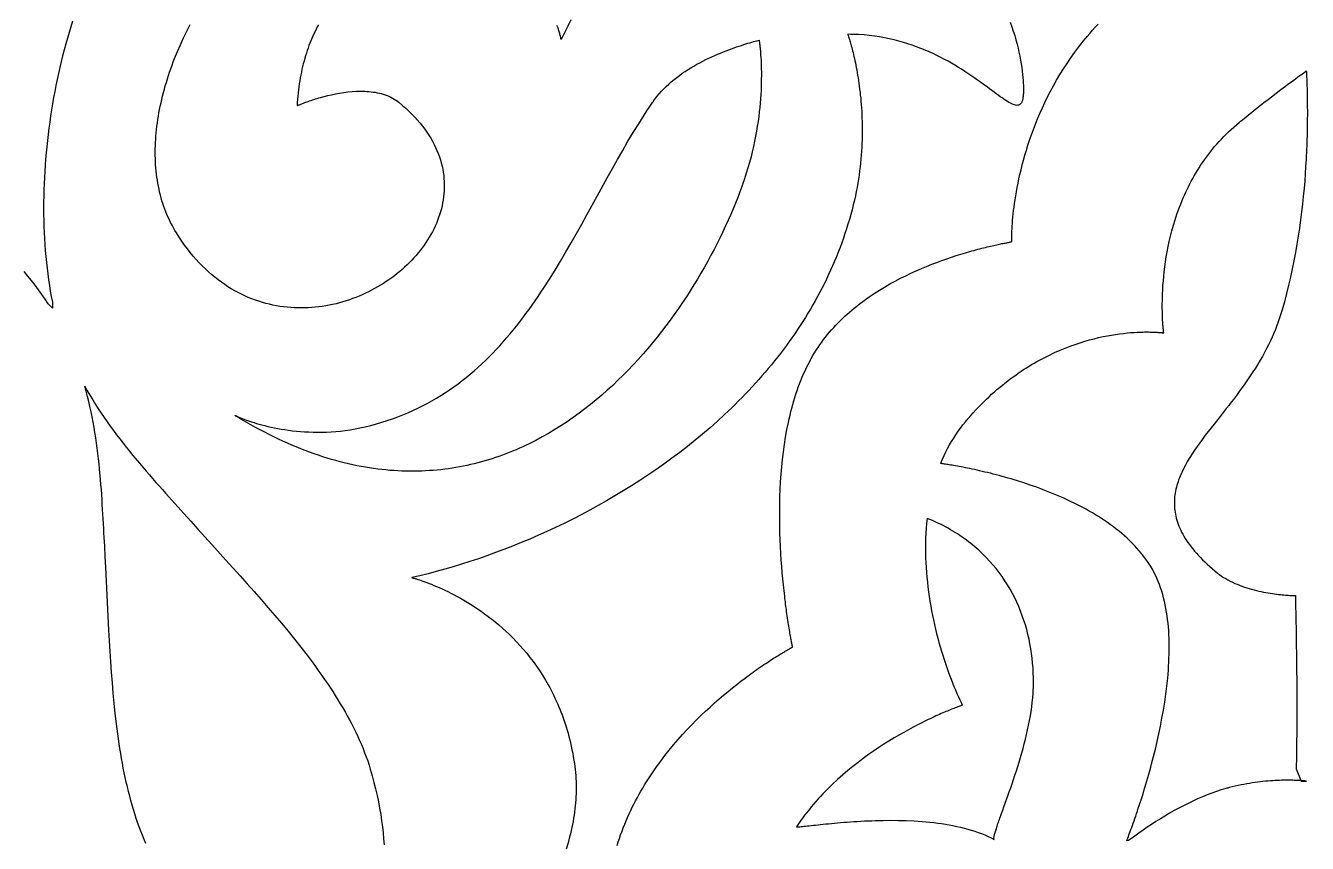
# Model space of a CAD drawing. Extents: x -555 to 555, y -555 to 555.
# Drawn here: x -183 to -12.9, y 362.2 to 470.7 of the extents above; entities that cross this region are included whole.
import ezdxf

# ---------------------------------------------------------------- set-up
doc = ezdxf.new("R2010")
doc.units = 0
doc.layers.add('PLAN_1', color=18, linetype='CONTINUOUS')

msp = doc.modelspace()

# ---------------------------------------------------------------- linework, layer by layer
at = {"layer": 'PLAN_1'}
for points in [[(-176.79, 471.32), (-177.02, 470.57), (-177.25, 469.81), (-177.47, 469.05), (-177.69, 468.29), (-177.9, 467.51), (-178.1, 466.74), (-178.29, 465.96), (-178.48, 465.17), (-178.65, 464.38), (-178.83, 463.58), (-178.99, 462.78), (-179.15, 461.98), (-179.29, 461.18), (-179.44, 460.37), (-179.57, 459.56), (-179.7, 458.75), (-179.81, 457.93), (-179.92, 457.11), (-180.03, 456.3), (-180.12, 455.48), (-180.21, 454.66), (-180.29, 453.84), (-180.36, 453.02), (-180.42, 452.2), (-180.47, 451.38), (-180.52, 450.56), (-180.56, 449.74), (-180.58, 448.92), (-180.61, 448.11), (-180.62, 447.29), (-180.62, 446.48), (-180.62, 445.67), (-180.6, 444.87), (-180.58, 444.06), (-180.55, 443.26), (-180.51, 442.47), (-180.46, 441.68), (-180.4, 440.89), (-180.33, 440.1), (-180.26, 439.32), (-180.17, 438.55), (-180.08, 437.78), (-179.97, 437.02), (-179.86, 436.26), (-179.74, 435.51), (-179.6, 434.77), (-179.46, 434.03), (-179.45, 433.24), (-180.01, 433.8), (-180.43, 434.43), (-180.86, 435.05), (-181.3, 435.66), (-181.76, 436.28), (-182.23, 436.89), (-182.7, 437.5), (-183.19, 438.11)], [(-110.63, 471.49), (-111.05, 470.64), (-111.48, 469.77), (-111.93, 468.89), (-111.93, 468.9), (-111.93, 468.91), (-111.94, 468.94), (-111.95, 468.99), (-111.96, 469.04), (-111.97, 469.1), (-111.99, 469.17), (-112.01, 469.26), (-112.03, 469.35), (-112.06, 469.45), (-112.09, 469.57), (-112.12, 469.69), (-112.16, 469.81), (-112.2, 469.95), (-112.24, 470.1), (-112.29, 470.25), (-112.34, 470.41), (-112.4, 470.57), (-112.46, 470.75)], [(-144.14, 470.83), (-144.3, 470.55), (-144.45, 470.26), (-144.6, 469.96), (-144.74, 469.66), (-144.88, 469.35), (-145.02, 469.04), (-145.15, 468.73), (-145.28, 468.41), (-145.4, 468.08), (-145.52, 467.75), (-145.64, 467.42), (-145.75, 467.08), (-145.86, 466.73), (-145.96, 466.39), (-146.06, 466.03), (-146.16, 465.67), (-146.25, 465.31), (-146.33, 464.94), (-146.41, 464.56), (-146.49, 464.19), (-146.56, 463.8), (-146.63, 463.41), (-146.69, 463.02), (-146.75, 462.62), (-146.8, 462.21), (-146.85, 461.8), (-146.89, 461.39), (-146.93, 460.97), (-146.96, 460.54), (-146.99, 460.11), (-146.98, 460.11), (-146.96, 460.12), (-146.93, 460.13), (-146.88, 460.15), (-146.83, 460.18), (-146.76, 460.21), (-146.68, 460.24), (-146.59, 460.27), (-146.48, 460.31), (-146.37, 460.36), (-146.25, 460.41), (-146.12, 460.46), (-145.97, 460.51), (-145.82, 460.56), (-145.66, 460.62), (-145.49, 460.68), (-145.31, 460.74), (-145.13, 460.8), (-144.94, 460.87), (-144.74, 460.93), (-144.53, 461), (-144.31, 461.06), (-144.09, 461.13), (-143.87, 461.19), (-143.4, 461.32), (-142.9, 461.44), (-142.4, 461.56), (-141.87, 461.67), (-141.33, 461.77), (-140.79, 461.86), (-140.23, 461.93), (-139.67, 461.98), (-139.1, 462.02), (-138.54, 462.03), (-138.26, 462.03), (-137.98, 462.02), (-137.7, 462), (-137.42, 461.98), (-137.14, 461.96), (-136.87, 461.92), (-136.6, 461.88), (-136.33, 461.83), (-136.06, 461.77), (-135.8, 461.7), (-135.54, 461.63), (-135.29, 461.54), (-135.04, 461.45), (-134.79, 461.35), (-134.55, 461.24), (-134.32, 461.11), (-134.09, 460.98), (-133.86, 460.84), (-133.65, 460.69), (-133.44, 460.52), (-132.98, 460.14), (-132.55, 459.76), (-132.13, 459.37), (-131.74, 458.98), (-131.36, 458.59), (-131, 458.2), (-130.66, 457.8), (-130.34, 457.4), (-130.04, 457), (-129.75, 456.6), (-129.49, 456.19), (-129.24, 455.79), (-129, 455.38), (-128.79, 454.97), (-128.59, 454.56), (-128.41, 454.15), (-128.24, 453.74), (-128.09, 453.33), (-127.96, 452.92), (-127.84, 452.51), (-127.74, 452.09), (-127.65, 451.68), (-127.58, 451.27), (-127.52, 450.86), (-127.48, 450.45), (-127.46, 450.04), (-127.44, 449.63), (-127.45, 449.22), (-127.46, 448.82), (-127.49, 448.41), (-127.53, 448.01), (-127.59, 447.61), (-127.66, 447.21), (-127.74, 446.82), (-127.83, 446.42), (-127.94, 446.03), (-128.06, 445.64), (-128.19, 445.25), (-128.34, 444.87), (-128.49, 444.49), (-128.66, 444.11), (-128.83, 443.74), (-129.02, 443.37), (-129.22, 443.01), (-129.43, 442.65), (-129.65, 442.29), (-129.88, 441.94), (-130.12, 441.59), (-130.37, 441.24), (-130.63, 440.9), (-130.9, 440.57), (-131.18, 440.24), (-131.47, 439.92), (-131.76, 439.6), (-132.07, 439.29), (-132.38, 438.98), (-132.7, 438.68), (-133.03, 438.39), (-133.36, 438.1), (-133.71, 437.82), (-134.06, 437.55), (-134.42, 437.28), (-134.78, 437.02), (-135.15, 436.77), (-135.53, 436.52), (-135.91, 436.28), (-136.3, 436.05), (-136.7, 435.83), (-137.1, 435.62), (-137.5, 435.41), (-137.91, 435.21), (-138.33, 435.02), (-138.75, 434.84), (-139.18, 434.67), (-139.61, 434.51), (-140.04, 434.35), (-140.48, 434.21), (-140.92, 434.07), (-141.36, 433.95), (-141.81, 433.83), (-142.26, 433.73), (-142.72, 433.64), (-143.17, 433.55), (-143.63, 433.48), (-144.09, 433.41), (-144.56, 433.36), (-145.02, 433.32), (-145.49, 433.29), (-145.95, 433.27), (-146.42, 433.27), (-146.89, 433.27), (-147.36, 433.29), (-147.83, 433.32), (-148.3, 433.36), (-148.78, 433.41), (-149.25, 433.48), (-149.72, 433.56), (-150.19, 433.65), (-150.66, 433.75), (-151.12, 433.87), (-151.59, 434), (-152.06, 434.15), (-152.52, 434.31), (-152.98, 434.48), (-153.45, 434.67), (-153.9, 434.87), (-154.36, 435.08), (-154.81, 435.31), (-155.26, 435.56), (-155.71, 435.82), (-156.15, 436.09), (-156.59, 436.38), (-157.03, 436.69), (-157.46, 437.01), (-157.89, 437.35), (-158.32, 437.7), (-158.74, 438.07), (-159.15, 438.45), (-159.56, 438.85), (-159.97, 439.27), (-160.37, 439.71), (-160.76, 440.16), (-161.15, 440.63), (-161.53, 441.11), (-161.91, 441.62), (-162.28, 442.14), (-162.64, 442.68), (-163, 443.23), (-163.2, 443.56), (-163.39, 443.9), (-163.58, 444.24), (-163.76, 444.59), (-163.93, 444.94), (-164.09, 445.29), (-164.25, 445.65), (-164.39, 446.01), (-164.53, 446.37), (-164.67, 446.74), (-164.79, 447.12), (-164.91, 447.49), (-165.02, 447.87), (-165.12, 448.25), (-165.22, 448.64), (-165.3, 449.03), (-165.38, 449.42), (-165.46, 449.82), (-165.52, 450.22), (-165.58, 450.62), (-165.63, 451.03), (-165.68, 451.43), (-165.72, 451.84), (-165.75, 452.26), (-165.77, 452.67), (-165.79, 453.09), (-165.8, 453.51), (-165.8, 453.93), (-165.8, 454.36), (-165.78, 454.79), (-165.77, 455.21), (-165.74, 455.65), (-165.71, 456.08), (-165.67, 456.51), (-165.63, 456.95), (-165.58, 457.39), (-165.52, 457.83), (-165.46, 458.27), (-165.39, 458.71), (-165.31, 459.16), (-165.23, 459.6), (-165.14, 460.05), (-165.04, 460.49), (-164.94, 460.94), (-164.83, 461.39), (-164.71, 461.84), (-164.59, 462.29), (-164.47, 462.74), (-164.33, 463.2), (-164.19, 463.65), (-164.05, 464.1), (-163.9, 464.56), (-163.74, 465.01), (-163.58, 465.46), (-163.41, 465.92), (-163.23, 466.37), (-162.86, 467.28), (-162.47, 468.18), (-162.06, 469.09), (-161.63, 469.99), (-161.17, 470.89)], [(-52.33, 471.17), (-52.12, 470.58), (-51.92, 469.99), (-51.73, 469.41), (-51.57, 468.84), (-51.42, 468.28), (-51.28, 467.73), (-51.16, 467.19), (-51.05, 466.66), (-50.95, 466.15), (-50.87, 465.65), (-50.79, 465.17), (-50.73, 464.7), (-50.68, 464.25), (-50.64, 463.83), (-50.61, 463.42), (-50.6, 463.22), (-50.59, 463.03), (-50.58, 462.85), (-50.58, 462.67), (-50.57, 462.49), (-50.57, 462.33), (-50.57, 462.17), (-50.57, 462.01), (-50.58, 461.87), (-50.58, 461.72), (-50.59, 461.58), (-50.6, 461.45), (-50.61, 461.32), (-50.63, 461.2), (-50.64, 461.09), (-50.66, 460.98), (-50.69, 460.89), (-50.71, 460.79), (-50.74, 460.71), (-50.77, 460.63), (-50.8, 460.56), (-50.84, 460.49), (-50.88, 460.43), (-50.92, 460.38), (-50.96, 460.33), (-51.01, 460.29), (-51.06, 460.25), (-51.11, 460.22), (-51.16, 460.2), (-51.22, 460.18), (-51.28, 460.16), (-51.34, 460.16), (-51.47, 460.15), (-51.62, 460.17), (-51.77, 460.21), (-51.94, 460.27), (-52.11, 460.34), (-52.3, 460.44), (-52.5, 460.54), (-52.7, 460.67), (-52.92, 460.81), (-53.15, 460.96), (-53.39, 461.13), (-53.65, 461.3), (-53.91, 461.49), (-54.18, 461.69), (-54.47, 461.9), (-54.77, 462.12), (-55.07, 462.35), (-55.39, 462.59), (-55.72, 462.83), (-56.07, 463.08), (-56.42, 463.33), (-56.78, 463.59), (-57.16, 463.85), (-57.55, 464.12), (-57.95, 464.39), (-58.36, 464.66), (-58.78, 464.93), (-59.21, 465.19), (-59.66, 465.46), (-60.11, 465.73), (-60.58, 465.99), (-61.06, 466.25), (-61.55, 466.51), (-62.05, 466.76), (-62.57, 467.01), (-63.1, 467.25), (-63.63, 467.48), (-64.19, 467.71), (-64.75, 467.92), (-65.32, 468.13), (-65.91, 468.32), (-66.51, 468.51), (-67.12, 468.68), (-67.74, 468.84), (-68.37, 468.99), (-69.02, 469.12), (-69.68, 469.24), (-70.35, 469.34), (-71.03, 469.42), (-71.73, 469.49), (-72.44, 469.54), (-73.16, 469.57), (-73.52, 469.57), (-73.89, 469.58), (-73.89, 469.57), (-73.88, 469.55), (-73.87, 469.51), (-73.85, 469.46), (-73.83, 469.4), (-73.8, 469.32), (-73.77, 469.23), (-73.74, 469.12), (-73.7, 469.01), (-73.66, 468.87), (-73.62, 468.73), (-73.57, 468.57), (-73.52, 468.41), (-73.47, 468.22), (-73.42, 468.03), (-73.36, 467.83), (-73.31, 467.61), (-73.25, 467.38), (-73.19, 467.14), (-73.13, 466.89), (-73.07, 466.63), (-73, 466.36), (-72.94, 466.07), (-72.88, 465.78), (-72.82, 465.47), (-72.76, 465.16), (-72.7, 464.84), (-72.64, 464.5), (-72.58, 464.16), (-72.52, 463.81), (-72.46, 463.45), (-72.41, 463.08), (-72.36, 462.7), (-72.31, 462.31), (-72.26, 461.91), (-72.22, 461.51), (-72.17, 461.09), (-72.14, 460.67), (-72.1, 460.25), (-72.07, 459.81), (-72.04, 459.37), (-72.02, 458.92), (-72, 458.46), (-71.99, 458), (-71.98, 457.53), (-71.97, 457.05), (-71.97, 456.57), (-71.98, 456.08), (-71.99, 455.58), (-72.01, 455.08), (-72.03, 454.58), (-72.06, 454.06), (-72.1, 453.55), (-72.14, 453.03), (-72.19, 452.5), (-72.25, 451.97), (-72.32, 451.44), (-72.39, 450.9), (-72.47, 450.35), (-72.56, 449.81), (-72.66, 449.26), (-72.77, 448.7), (-72.88, 448.14), (-73.01, 447.58), (-73.16, 446.94), (-73.32, 446.29), (-73.5, 445.65), (-73.67, 445.02), (-73.86, 444.38), (-74.06, 443.76), (-74.26, 443.13), (-74.47, 442.51), (-74.69, 441.89), (-74.91, 441.28), (-75.15, 440.67), (-75.39, 440.07), (-75.64, 439.47), (-75.9, 438.87), (-76.16, 438.28), (-76.43, 437.69), (-76.71, 437.1), (-76.99, 436.52), (-77.28, 435.94), (-77.58, 435.37), (-77.89, 434.8), (-78.2, 434.23), (-78.52, 433.67), (-78.84, 433.12), (-79.17, 432.56), (-79.51, 432.01), (-79.85, 431.47), (-80.2, 430.92), (-80.56, 430.39), (-80.92, 429.85), (-81.29, 429.32), (-81.66, 428.8), (-82.04, 428.28), (-82.43, 427.76), (-82.82, 427.24), (-83.22, 426.73), (-83.62, 426.23), (-84.02, 425.73), (-84.44, 425.23), (-84.85, 424.73), (-85.28, 424.24), (-85.7, 423.76), (-86.13, 423.28), (-86.57, 422.8), (-87.01, 422.33), (-87.46, 421.86), (-87.91, 421.39), (-88.37, 420.93), (-88.83, 420.47), (-89.29, 420.02), (-90.23, 419.12), (-91.19, 418.24), (-92.16, 417.38), (-93.15, 416.54), (-94.15, 415.71), (-95.16, 414.9), (-96.19, 414.1), (-97.23, 413.32), (-98.28, 412.56), (-99.34, 411.81), (-100.41, 411.08), (-101.49, 410.36), (-102.58, 409.67), (-103.68, 408.99), (-104.79, 408.32), (-105.9, 407.68), (-107.02, 407.05), (-108.14, 406.43), (-109.27, 405.84), (-110.4, 405.26), (-111.53, 404.69), (-112.67, 404.15), (-113.81, 403.62), (-114.95, 403.11), (-116.09, 402.61), (-117.24, 402.13), (-118.38, 401.67), (-119.52, 401.23), (-120.65, 400.8), (-121.79, 400.39), (-122.92, 400), (-124.04, 399.63), (-125.17, 399.27), (-126.28, 398.93), (-127.39, 398.61), (-128.5, 398.3), (-129.59, 398.01), (-130.68, 397.74), (-131.76, 397.49), (-131.76, 397.49), (-131.75, 397.48), (-131.73, 397.48), (-131.71, 397.47), (-131.68, 397.47), (-131.64, 397.46), (-131.6, 397.45), (-131.55, 397.43), (-131.5, 397.42), (-131.44, 397.4), (-131.37, 397.38), (-131.3, 397.36), (-131.22, 397.34), (-131.14, 397.31), (-130.95, 397.25), (-130.75, 397.19), (-130.53, 397.11), (-130.29, 397.03), (-130.02, 396.94), (-129.74, 396.83), (-129.45, 396.72), (-129.14, 396.6), (-128.81, 396.46), (-128.46, 396.32), (-128.11, 396.16), (-127.74, 396), (-127.36, 395.82), (-126.96, 395.63), (-126.56, 395.43), (-126.14, 395.21), (-125.72, 394.99), (-125.29, 394.75), (-124.85, 394.5), (-124.4, 394.23), (-123.94, 393.95), (-123.49, 393.66), (-123.02, 393.36), (-122.56, 393.03), (-122.09, 392.7), (-121.62, 392.35), (-121.14, 391.99), (-120.67, 391.61), (-120.19, 391.21), (-119.72, 390.8), (-119.25, 390.37), (-118.78, 389.93), (-118.32, 389.47), (-117.85, 388.99), (-117.4, 388.5), (-116.95, 387.99), (-116.5, 387.46), (-116.07, 386.91), (-115.64, 386.35), (-115.22, 385.76), (-114.8, 385.16), (-114.4, 384.54), (-114.01, 383.9), (-113.64, 383.25), (-113.45, 382.91), (-113.27, 382.57), (-113.09, 382.22), (-112.92, 381.87), (-112.75, 381.51), (-112.58, 381.15), (-112.42, 380.79), (-112.26, 380.42), (-112.11, 380.04), (-111.95, 379.66), (-111.81, 379.27), (-111.67, 378.88), (-111.53, 378.48), (-111.39, 378.08), (-111.26, 377.67), (-111.14, 377.26), (-111.02, 376.84), (-110.9, 376.41), (-110.79, 375.98), (-110.69, 375.55), (-110.59, 375.11), (-110.49, 374.66), (-110.4, 374.21), (-110.32, 373.75), (-110.24, 373.29), (-110.17, 372.82), (-110.11, 372.42), (-110.06, 372.03), (-110.02, 371.63), (-109.99, 371.23), (-109.97, 370.83), (-109.95, 370.43), (-109.94, 370.03), (-109.94, 369.63), (-109.94, 369.22), (-109.95, 368.82), (-109.97, 368.41), (-109.99, 368.01), (-110.03, 367.6), (-110.06, 367.19), (-110.11, 366.79), (-110.16, 366.38), (-110.22, 365.97), (-110.28, 365.56), (-110.35, 365.15), (-110.43, 364.74), (-110.51, 364.33), (-110.6, 363.92), (-110.69, 363.51), (-110.8, 363.1), (-111.01, 362.28), (-111.25, 361.47)], [(-104.49, 361.93), (-104.35, 362.42), (-104.19, 362.89), (-104.03, 363.37), (-103.85, 363.84), (-103.68, 364.3), (-103.49, 364.76), (-103.3, 365.22), (-103.11, 365.68), (-102.91, 366.13), (-102.7, 366.57), (-102.49, 367.01), (-102.27, 367.45), (-102.04, 367.88), (-101.81, 368.31), (-101.58, 368.74), (-101.34, 369.16), (-101.1, 369.57), (-100.85, 369.98), (-100.6, 370.39), (-100.34, 370.8), (-99.81, 371.59), (-99.28, 372.37), (-98.72, 373.13), (-98.16, 373.87), (-97.58, 374.6), (-97, 375.3), (-96.41, 375.99), (-95.81, 376.67), (-95.21, 377.32), (-94.6, 377.96), (-93.99, 378.58), (-93.38, 379.18), (-92.77, 379.76), (-92.16, 380.32), (-91.56, 380.87), (-90.96, 381.4), (-90.36, 381.9), (-89.77, 382.39), (-89.19, 382.87), (-88.62, 383.32), (-88.06, 383.75), (-87.52, 384.16), (-87.25, 384.36), (-86.98, 384.56), (-86.72, 384.75), (-86.46, 384.94), (-86.21, 385.12), (-85.96, 385.29), (-85.72, 385.46), (-85.48, 385.63), (-85.24, 385.79), (-85.01, 385.94), (-84.78, 386.1), (-84.56, 386.24), (-84.35, 386.38), (-84.14, 386.52), (-83.94, 386.65), (-83.74, 386.78), (-83.55, 386.9), (-83.36, 387.01), (-83.18, 387.13), (-83.01, 387.23), (-82.85, 387.33), (-82.69, 387.43), (-82.54, 387.52), (-82.39, 387.61), (-82.26, 387.69), (-82.13, 387.76), (-82.01, 387.83), (-81.89, 387.9), (-81.79, 387.96), (-81.69, 388.01), (-81.6, 388.06), (-81.52, 388.11), (-81.45, 388.15), (-81.39, 388.18), (-81.34, 388.21), (-81.29, 388.23), (-81.26, 388.25), (-81.23, 388.27), (-81.22, 388.27), (-81.21, 388.28), (-81.22, 388.28), (-81.22, 388.3), (-81.23, 388.34), (-81.24, 388.38), (-81.25, 388.45), (-81.26, 388.52), (-81.28, 388.6), (-81.3, 388.7), (-81.32, 388.81), (-81.34, 388.94), (-81.37, 389.07), (-81.4, 389.22), (-81.43, 389.38), (-81.46, 389.55), (-81.49, 389.73), (-81.52, 389.92), (-81.56, 390.12), (-81.59, 390.34), (-81.63, 390.56), (-81.67, 390.79), (-81.71, 391.04), (-81.75, 391.29), (-81.79, 391.55), (-81.83, 391.83), (-81.87, 392.11), (-81.91, 392.4), (-81.96, 392.7), (-82, 393.01), (-82.04, 393.32), (-82.09, 393.65), (-82.13, 393.98), (-82.17, 394.32), (-82.22, 394.67), (-82.26, 395.03), (-82.3, 395.39), (-82.34, 395.76), (-82.38, 396.14), (-82.42, 396.52), (-82.46, 396.91), (-82.5, 397.31), (-82.54, 397.71), (-82.58, 398.12), (-82.64, 398.96), (-82.71, 399.81), (-82.76, 400.69), (-82.81, 401.59), (-82.86, 402.5), (-82.89, 403.42), (-82.91, 404.36), (-82.92, 405.32), (-82.92, 406.28), (-82.91, 407.25), (-82.89, 408.23), (-82.85, 409.21), (-82.8, 410.2), (-82.73, 411.2), (-82.65, 412.19), (-82.55, 413.18), (-82.43, 414.17), (-82.3, 415.16), (-82.14, 416.14), (-81.97, 417.12), (-81.77, 418.09), (-81.66, 418.57), (-81.55, 419.05), (-81.43, 419.52), (-81.31, 419.99), (-81.18, 420.46), (-81.05, 420.93), (-80.91, 421.39), (-80.76, 421.85), (-80.61, 422.3), (-80.45, 422.75), (-80.29, 423.2), (-80.11, 423.64), (-79.94, 424.08), (-79.75, 424.51), (-79.56, 424.94), (-79.36, 425.36), (-79.15, 425.77), (-78.94, 426.18), (-78.83, 426.38), (-78.73, 426.57), (-78.52, 426.95), (-78.3, 427.31), (-78.07, 427.68), (-77.83, 428.03), (-77.59, 428.38), (-77.35, 428.73), (-77.09, 429.07), (-76.84, 429.4), (-76.57, 429.73), (-76.3, 430.05), (-76.03, 430.37), (-75.75, 430.68), (-75.46, 430.98), (-75.17, 431.29), (-74.88, 431.58), (-74.58, 431.87), (-74.28, 432.16), (-73.97, 432.44), (-73.66, 432.71), (-73.34, 432.98), (-73.02, 433.25), (-72.7, 433.5), (-72.38, 433.76), (-71.72, 434.25), (-71.05, 434.73), (-70.37, 435.19), (-69.69, 435.62), (-69, 436.04), (-68.3, 436.45), (-67.6, 436.83), (-66.9, 437.2), (-66.2, 437.55), (-65.5, 437.88), (-64.8, 438.2), (-64.11, 438.51), (-63.42, 438.79), (-62.74, 439.07), (-62.06, 439.32), (-61.4, 439.57), (-60.75, 439.8), (-60.11, 440.02), (-59.48, 440.22), (-58.87, 440.41), (-58.28, 440.59), (-57.7, 440.75), (-57.42, 440.83), (-57.15, 440.91), (-56.88, 440.98), (-56.61, 441.05), (-56.36, 441.12), (-56.1, 441.18), (-55.86, 441.24), (-55.62, 441.3), (-55.38, 441.36), (-55.15, 441.41), (-54.93, 441.47), (-54.72, 441.52), (-54.51, 441.56), (-54.31, 441.61), (-54.12, 441.65), (-53.94, 441.69), (-53.76, 441.73), (-53.59, 441.76), (-53.43, 441.8), (-53.28, 441.83), (-53.14, 441.86), (-53, 441.88), (-52.88, 441.91), (-52.76, 441.93), (-52.66, 441.95), (-52.56, 441.97), (-52.47, 441.99), (-52.39, 442.01), (-52.32, 442.02), (-52.27, 442.04), (-52.22, 442.05), (-52.18, 442.06), (-52.16, 442.07), (-52.14, 442.07), (-52.14, 442.08), (-52.13, 442.09), (-52.13, 442.11), (-52.13, 442.13), (-52.13, 442.17), (-52.13, 442.21), (-52.13, 442.26), (-52.13, 442.32), (-52.13, 442.38), (-52.13, 442.45), (-52.13, 442.53), (-52.13, 442.62), (-52.13, 442.71), (-52.12, 442.81), (-52.12, 442.92), (-52.12, 443.04), (-52.11, 443.16), (-52.11, 443.29), (-52.1, 443.42), (-52.09, 443.56), (-52.08, 443.71), (-52.08, 443.87), (-52.07, 444.03), (-52.05, 444.19), (-52.04, 444.37), (-52.03, 444.55), (-52.01, 444.73), (-52, 444.92), (-51.96, 445.32), (-51.92, 445.74), (-51.87, 446.18), (-51.81, 446.64), (-51.74, 447.13), (-51.67, 447.63), (-51.59, 448.15), (-51.5, 448.68), (-51.4, 449.24), (-51.29, 449.81), (-51.17, 450.39), (-51.03, 450.99), (-50.89, 451.61), (-50.73, 452.24), (-50.56, 452.88), (-50.38, 453.53), (-50.18, 454.19), (-49.97, 454.87), (-49.75, 455.55), (-49.51, 456.24), (-49.25, 456.94), (-48.98, 457.65), (-48.69, 458.37), (-48.38, 459.09), (-48.06, 459.81), (-47.72, 460.54), (-47.36, 461.28), (-46.98, 462.01), (-46.58, 462.75), (-46.16, 463.49), (-45.72, 464.24), (-45.26, 464.98), (-44.78, 465.72), (-44.28, 466.46), (-43.75, 467.2), (-43.48, 467.56), (-43.2, 467.93), (-42.91, 468.3), (-42.63, 468.66), (-42.33, 469.03), (-42.29, 469.07), (-42.27, 469.1), (-42.26, 469.11), (-42.22, 469.16), (-42.13, 469.27), (-41.77, 469.69), (-41.41, 470.11), (-41.04, 470.52), (-40.66, 470.93)], [(-167.05, 362.22), (-167.28, 362.76), (-167.51, 363.31), (-167.72, 363.86), (-167.93, 364.42), (-168.14, 364.98), (-168.33, 365.55), (-168.52, 366.13), (-168.7, 366.71), (-168.88, 367.3), (-169.04, 367.9), (-169.2, 368.5), (-169.36, 369.11), (-169.51, 369.72), (-169.65, 370.34), (-169.79, 370.96), (-169.92, 371.59), (-170.05, 372.22), (-170.17, 372.86), (-170.28, 373.5), (-170.39, 374.15), (-170.5, 374.8), (-170.6, 375.45), (-170.79, 376.77), (-170.96, 378.1), (-171.12, 379.45), (-171.26, 380.81), (-171.39, 382.17), (-171.5, 383.55), (-171.61, 384.93), (-171.71, 386.32), (-171.8, 387.71), (-171.88, 389.11), (-171.95, 390.51), (-172.09, 393.31), (-172.23, 396.11), (-172.36, 398.88), (-172.44, 400.26), (-172.51, 401.64), (-172.55, 402.22), (-172.58, 402.81), (-172.61, 403.41), (-172.65, 404.02), (-172.68, 404.64), (-172.71, 405.27), (-172.75, 405.9), (-172.79, 406.54), (-172.83, 407.19), (-172.87, 407.85), (-172.91, 408.51), (-172.96, 409.18), (-173.01, 409.85), (-173.07, 410.52), (-173.19, 411.89), (-173.26, 412.57), (-173.34, 413.26), (-173.42, 413.95), (-173.51, 414.65), (-173.6, 415.34), (-173.7, 416.03), (-173.81, 416.73), (-173.92, 417.42), (-174.05, 418.11), (-174.18, 418.8), (-174.32, 419.49), (-174.47, 420.18), (-174.63, 420.86), (-174.8, 421.54), (-174.98, 422.22), (-175.17, 422.89), (-174.83, 422.28), (-174.48, 421.68), (-174.11, 421.08), (-173.74, 420.48), (-173.36, 419.89), (-172.98, 419.3), (-172.58, 418.72), (-172.18, 418.14), (-171.77, 417.57), (-171.36, 417), (-170.94, 416.44), (-170.51, 415.89), (-170.08, 415.34), (-169.65, 414.79), (-169.22, 414.25), (-168.78, 413.71), (-167.91, 412.66), (-167.47, 412.14), (-167.03, 411.63), (-166.59, 411.13), (-166.16, 410.63), (-165.72, 410.13), (-165.29, 409.65), (-164.86, 409.17), (-164.44, 408.69), (-164.02, 408.22), (-163.61, 407.76), (-163.2, 407.31), (-162.8, 406.86), (-162.4, 406.42), (-162.01, 405.99), (-161.1, 404.96), (-160.17, 403.93), (-158.31, 401.87), (-156.42, 399.8), (-154.54, 397.72), (-153.61, 396.68), (-152.68, 395.63), (-151.75, 394.58), (-150.84, 393.53), (-149.94, 392.48), (-149.05, 391.43), (-148.17, 390.37), (-147.31, 389.31), (-146.47, 388.25), (-145.65, 387.18), (-144.85, 386.12), (-144.46, 385.58), (-144.08, 385.05), (-143.7, 384.51), (-143.33, 383.98), (-142.96, 383.44), (-142.6, 382.91), (-142.25, 382.37), (-141.91, 381.83), (-141.57, 381.29), (-141.24, 380.76), (-140.92, 380.22), (-140.61, 379.68), (-140.31, 379.14), (-140.02, 378.6), (-139.73, 378.06), (-139.46, 377.51), (-139.19, 376.97), (-138.93, 376.43), (-138.69, 375.89), (-138.45, 375.34), (-138.22, 374.8), (-138.01, 374.25), (-137.8, 373.71), (-137.61, 373.16), (-137.43, 372.62), (-137.26, 372.07), (-137, 371.19), (-136.77, 370.31), (-136.55, 369.45), (-136.36, 368.59), (-136.18, 367.74), (-136.02, 366.9), (-135.88, 366.07), (-135.76, 365.24), (-135.66, 364.43), (-135.57, 363.63), (-135.49, 362.83), (-135.44, 362.05)]]:
    msp.add_lwpolyline(points, dxfattribs=at)
for points in [[(-85.66, 468.8), (-85.66, 468.79), (-85.66, 468.78), (-85.65, 468.76), (-85.65, 468.74), (-85.65, 468.71), (-85.64, 468.67), (-85.63, 468.62), (-85.62, 468.57), (-85.62, 468.51), (-85.61, 468.44), (-85.6, 468.37), (-85.59, 468.29), (-85.58, 468.2), (-85.56, 468.11), (-85.55, 468.01), (-85.54, 467.9), (-85.53, 467.79), (-85.52, 467.67), (-85.5, 467.55), (-85.49, 467.42), (-85.48, 467.28), (-85.47, 467.14), (-85.45, 466.83), (-85.42, 466.51), (-85.4, 466.16), (-85.39, 465.79), (-85.37, 465.4), (-85.36, 464.99), (-85.35, 464.56), (-85.35, 464.11), (-85.36, 463.64), (-85.36, 463.15), (-85.38, 462.65), (-85.4, 462.12), (-85.43, 461.58), (-85.47, 461.03), (-85.51, 460.46), (-85.57, 459.87), (-85.63, 459.27), (-85.71, 458.65), (-85.79, 458.02), (-85.89, 457.38), (-86, 456.73), (-86.12, 456.06), (-86.25, 455.39), (-86.4, 454.7), (-86.56, 454), (-86.73, 453.3), (-86.92, 452.58), (-87.13, 451.86), (-87.35, 451.13), (-87.59, 450.39), (-87.85, 449.64), (-87.98, 449.27), (-88.02, 449.17), (-88.02, 449.15), (-88.03, 449.13), (-88.04, 449.11), (-88.07, 449.02), (-88.21, 448.66), (-88.49, 447.92), (-88.79, 447.18), (-89.09, 446.43), (-89.42, 445.67), (-89.75, 444.91), (-90.1, 444.15), (-90.46, 443.37), (-90.84, 442.6), (-91.23, 441.82), (-91.63, 441.04), (-92.05, 440.25), (-92.47, 439.46), (-92.92, 438.68), (-93.37, 437.89), (-93.84, 437.1), (-94.32, 436.32), (-94.81, 435.53), (-95.31, 434.75), (-95.83, 433.97), (-96.36, 433.19), (-96.91, 432.42), (-97.46, 431.65), (-98.03, 430.88), (-98.61, 430.13), (-99.2, 429.38), (-99.81, 428.63), (-100.43, 427.89), (-101.06, 427.16), (-101.7, 426.45), (-102.36, 425.73), (-103.02, 425.03), (-103.7, 424.34), (-104.39, 423.67), (-105.09, 423), (-105.81, 422.35), (-106.53, 421.7), (-107.27, 421.08), (-108.02, 420.47), (-108.78, 419.87), (-109.56, 419.29), (-110.34, 418.72), (-111.14, 418.17), (-111.95, 417.64), (-112.77, 417.13), (-113.6, 416.63), (-114.44, 416.16), (-115.29, 415.7), (-115.72, 415.48), (-116.16, 415.26), (-116.59, 415.06), (-117.03, 414.85), (-117.47, 414.65), (-117.92, 414.46), (-118.37, 414.27), (-118.82, 414.09), (-119.27, 413.91), (-119.73, 413.74), (-120.19, 413.58), (-120.65, 413.42), (-121.11, 413.27), (-121.58, 413.12), (-122.05, 412.98), (-122.52, 412.85), (-122.99, 412.72), (-123.47, 412.6), (-123.95, 412.48), (-124.44, 412.37), (-124.92, 412.27), (-125.41, 412.18), (-125.9, 412.09), (-126.4, 412.01), (-126.89, 411.94), (-127.39, 411.87), (-127.89, 411.81), (-128.4, 411.76), (-128.9, 411.71), (-129.41, 411.68), (-129.93, 411.64), (-130.44, 411.62), (-130.96, 411.61), (-131.48, 411.6), (-132, 411.6), (-132.53, 411.61), (-133.06, 411.62), (-133.59, 411.65), (-134.12, 411.68), (-134.65, 411.72), (-135.19, 411.77), (-135.73, 411.82), (-136.28, 411.89), (-136.82, 411.96), (-137.37, 412.05), (-137.92, 412.14), (-138.48, 412.23), (-139.03, 412.34), (-139.59, 412.46), (-140.15, 412.59), (-140.71, 412.72), (-141.28, 412.86), (-141.85, 413.02), (-142.42, 413.18), (-142.99, 413.35), (-143.57, 413.53), (-144.15, 413.72), (-144.73, 413.92), (-145.31, 414.13), (-145.9, 414.35), (-146.49, 414.58), (-147.08, 414.82), (-147.67, 415.07), (-148.27, 415.32), (-148.86, 415.59), (-149.46, 415.87), (-150.07, 416.16), (-150.67, 416.46), (-151.28, 416.77), (-151.89, 417.09), (-152.5, 417.42), (-153.12, 417.76), (-153.73, 418.11), (-154.35, 418.48), (-154.97, 418.85), (-155.13, 418.94), (-155.17, 418.97), (-155.18, 418.97), (-155.18, 418.98), (-155.18, 418.98), (-155.18, 418.98), (-155.18, 418.98), (-155.17, 418.97), (-155.16, 418.97), (-155.15, 418.96), (-155.12, 418.95), (-155.09, 418.93), (-155.06, 418.92), (-155.01, 418.9), (-154.97, 418.88), (-154.91, 418.86), (-154.85, 418.83), (-154.79, 418.8), (-154.72, 418.77), (-154.64, 418.74), (-154.47, 418.67), (-154.28, 418.6), (-154.06, 418.52), (-153.83, 418.43), (-153.58, 418.34), (-153.3, 418.25), (-153.01, 418.15), (-152.69, 418.05), (-152.36, 417.95), (-152.01, 417.85), (-151.64, 417.75), (-151.25, 417.65), (-150.85, 417.56), (-150.43, 417.46), (-150, 417.37), (-149.55, 417.28), (-149.08, 417.2), (-148.6, 417.12), (-148.1, 417.05), (-147.6, 416.98), (-147.07, 416.93), (-146.54, 416.88), (-145.99, 416.84), (-145.43, 416.81), (-144.86, 416.79), (-144.28, 416.78), (-143.69, 416.79), (-143.09, 416.8), (-142.47, 416.84), (-141.85, 416.88), (-141.22, 416.94), (-140.59, 417.02), (-139.94, 417.11), (-139.29, 417.22), (-138.63, 417.35), (-137.96, 417.5), (-137.2, 417.68), (-136.46, 417.88), (-135.73, 418.1), (-135.01, 418.33), (-134.31, 418.57), (-133.61, 418.82), (-132.93, 419.09), (-132.26, 419.37), (-131.6, 419.66), (-130.96, 419.96), (-130.32, 420.28), (-129.7, 420.61), (-129.08, 420.95), (-128.48, 421.3), (-127.88, 421.66), (-127.3, 422.04), (-126.73, 422.42), (-126.16, 422.81), (-125.61, 423.22), (-125.06, 423.63), (-124.53, 424.05), (-124, 424.49), (-123.48, 424.93), (-122.97, 425.38), (-122.47, 425.84), (-121.97, 426.31), (-121.49, 426.79), (-121.01, 427.27), (-120.54, 427.76), (-120.07, 428.26), (-119.62, 428.77), (-119.17, 429.29), (-118.72, 429.81), (-118.29, 430.33), (-117.85, 430.87), (-117.43, 431.41), (-117.01, 431.96), (-116.6, 432.51), (-116.19, 433.07), (-115.79, 433.63), (-115.39, 434.2), (-115, 434.77), (-114.61, 435.35), (-114.22, 435.93), (-113.47, 437.1), (-112.73, 438.29), (-112, 439.49), (-111.29, 440.7), (-110.58, 441.92), (-109.89, 443.15), (-109.2, 444.38), (-108.52, 445.61), (-107.16, 448.09), (-105.81, 450.55), (-105.13, 451.77), (-104.45, 452.98), (-103.76, 454.18), (-103.06, 455.38), (-102.35, 456.55), (-101.64, 457.71), (-100.91, 458.86), (-100.54, 459.42), (-100.16, 459.98), (-99.79, 460.54), (-99.69, 460.68), (-99.67, 460.71), (-99.66, 460.72), (-99.66, 460.72), (-99.66, 460.73), (-99.65, 460.74), (-99.62, 460.78), (-99.49, 460.97), (-99.21, 461.33), (-98.93, 461.67), (-98.62, 462.01), (-98.31, 462.34), (-97.99, 462.67), (-97.65, 462.98), (-97.31, 463.28), (-96.95, 463.57), (-96.59, 463.86), (-96.22, 464.13), (-95.85, 464.4), (-95.47, 464.65), (-95.08, 464.9), (-94.7, 465.14), (-94.3, 465.37), (-93.91, 465.6), (-93.51, 465.81), (-93.12, 466.02), (-92.72, 466.22), (-92.33, 466.41), (-91.94, 466.59), (-91.55, 466.77), (-91.16, 466.93), (-90.78, 467.09), (-90.4, 467.25), (-90.03, 467.39), (-89.67, 467.53), (-89.32, 467.66), (-88.97, 467.78), (-88.64, 467.9), (-88.31, 468.01), (-88, 468.11), (-87.69, 468.21), (-87.41, 468.3), (-87.13, 468.38), (-86.87, 468.46), (-86.62, 468.53), (-86.4, 468.6), (-86.18, 468.66), (-85.99, 468.71), (-85.82, 468.76)], [(-36.61, 362.61), (-36.85, 362.58), (-36.79, 362.75), (-36.72, 362.94), (-36.64, 363.14), (-36.56, 363.35), (-36.48, 363.58), (-36.39, 363.82), (-36.3, 364.07), (-36.2, 364.33), (-36.1, 364.61), (-36, 364.9), (-35.89, 365.2), (-35.79, 365.52), (-35.67, 365.84), (-35.56, 366.18), (-35.44, 366.52), (-35.32, 366.88), (-35.2, 367.25), (-35.08, 367.63), (-34.96, 368.01), (-34.83, 368.41), (-34.7, 368.81), (-34.58, 369.22), (-34.45, 369.65), (-34.32, 370.08), (-34.19, 370.51), (-34.06, 370.96), (-33.93, 371.41), (-33.81, 371.87), (-33.68, 372.33), (-33.55, 372.8), (-33.3, 373.76), (-33.06, 374.74), (-32.83, 375.75), (-32.6, 376.76), (-32.38, 377.79), (-32.18, 378.84), (-31.99, 379.89), (-31.82, 380.95), (-31.67, 382.02), (-31.54, 383.09), (-31.42, 384.16), (-31.38, 384.69), (-31.33, 385.22), (-31.3, 385.75), (-31.27, 386.28), (-31.25, 386.81), (-31.23, 387.34), (-31.22, 387.86), (-31.22, 388.38), (-31.23, 388.9), (-31.24, 389.42), (-31.26, 389.93), (-31.29, 390.44), (-31.33, 390.94), (-31.38, 391.44), (-31.43, 391.94), (-31.5, 392.43), (-31.57, 392.91), (-31.65, 393.39), (-31.75, 393.87), (-31.85, 394.33), (-31.96, 394.79), (-32.08, 395.25), (-32.22, 395.7), (-32.36, 396.13), (-32.52, 396.57), (-32.68, 396.99), (-32.86, 397.41), (-33.05, 397.81), (-33.25, 398.21), (-33.46, 398.6), (-33.68, 398.98), (-33.74, 399.08), (-33.76, 399.1), (-33.76, 399.11), (-33.77, 399.12), (-33.78, 399.14), (-33.84, 399.24), (-34.09, 399.61), (-34.36, 399.99), (-34.63, 400.35), (-34.91, 400.71), (-35.21, 401.06), (-35.51, 401.4), (-35.82, 401.74), (-36.15, 402.08), (-36.48, 402.4), (-36.82, 402.72), (-37.16, 403.03), (-37.52, 403.34), (-37.88, 403.64), (-38.25, 403.93), (-38.63, 404.22), (-39.01, 404.51), (-39.4, 404.78), (-39.79, 405.05), (-40.19, 405.32), (-40.6, 405.58), (-41.01, 405.83), (-41.42, 406.08), (-41.84, 406.32), (-42.26, 406.55), (-42.69, 406.78), (-43.11, 407.01), (-43.55, 407.23), (-44.41, 407.65), (-45.29, 408.06), (-46.17, 408.44), (-47.05, 408.8), (-47.93, 409.14), (-48.8, 409.47), (-49.67, 409.77), (-50.53, 410.06), (-51.37, 410.33), (-51.79, 410.45), (-52.2, 410.58), (-52.61, 410.7), (-53.02, 410.81), (-53.41, 410.92), (-53.81, 411.03), (-54.2, 411.13), (-54.58, 411.23), (-54.95, 411.33), (-55.32, 411.42), (-55.68, 411.5), (-56.04, 411.59), (-56.38, 411.67), (-56.72, 411.74), (-57.05, 411.82), (-57.37, 411.88), (-57.68, 411.95), (-57.99, 412.01), (-58.28, 412.07), (-58.56, 412.13), (-58.83, 412.18), (-59.09, 412.23), (-59.34, 412.27), (-59.58, 412.32), (-59.81, 412.36), (-60.02, 412.39), (-60.23, 412.43), (-60.42, 412.46), (-60.59, 412.49), (-60.75, 412.51), (-60.9, 412.54), (-61.04, 412.56), (-61.16, 412.57), (-61.26, 412.59), (-61.35, 412.6), (-61.42, 412.61), (-61.48, 412.62), (-61.52, 412.62), (-61.55, 412.63), (-61.54, 412.68), (-61.31, 413.21), (-61.09, 413.69), (-60.87, 414.16), (-60.63, 414.63), (-60.37, 415.09), (-60.11, 415.55), (-59.83, 416.01), (-59.54, 416.45), (-59.24, 416.9), (-58.93, 417.33), (-58.6, 417.76), (-58.27, 418.18), (-58.09, 418.39), (-58, 418.49), (-57.99, 418.51), (-57.99, 418.51), (-57.99, 418.51), (-57.99, 418.51), (-57.98, 418.52), (-57.96, 418.54), (-57.92, 418.59), (-57.57, 418.99), (-57.23, 419.37), (-56.88, 419.74), (-56.54, 420.11), (-56.19, 420.47), (-55.84, 420.81), (-55.49, 421.15), (-55.14, 421.49), (-54.79, 421.81), (-54.43, 422.12), (-54.08, 422.43), (-53.73, 422.73), (-53.37, 423.02), (-53.02, 423.31), (-52.66, 423.58), (-52.31, 423.85), (-51.95, 424.11), (-51.6, 424.37), (-51.25, 424.62), (-50.89, 424.86), (-50.54, 425.09), (-50.18, 425.31), (-49.83, 425.53), (-49.48, 425.75), (-49.13, 425.95), (-48.78, 426.15), (-48.43, 426.35), (-48.08, 426.53), (-47.73, 426.71), (-47.39, 426.89), (-47.04, 427.06), (-46.7, 427.22), (-46.36, 427.38), (-46.02, 427.53), (-45.68, 427.67), (-45.01, 427.95), (-44.35, 428.2), (-43.7, 428.44), (-43.05, 428.65), (-42.42, 428.85), (-41.79, 429.02), (-41.18, 429.18), (-40.59, 429.33), (-40, 429.46), (-39.43, 429.57), (-38.87, 429.67), (-38.33, 429.76), (-37.81, 429.83), (-37.3, 429.89), (-36.81, 429.95), (-36.34, 429.99), (-35.89, 430.02), (-35.46, 430.05), (-35.05, 430.06), (-34.67, 430.07), (-34.48, 430.08), (-34.3, 430.08), (-34.13, 430.08), (-33.96, 430.08), (-33.8, 430.07), (-33.64, 430.07), (-33.49, 430.07), (-33.35, 430.06), (-33.21, 430.06), (-33.08, 430.05), (-32.96, 430.04), (-32.84, 430.04), (-32.73, 430.03), (-32.62, 430.02), (-32.53, 430.02), (-32.44, 430.01), (-32.36, 430), (-32.28, 429.99), (-32.21, 429.99), (-32.15, 429.98), (-32.1, 429.97), (-32.05, 429.97), (-32.02, 429.96), (-31.99, 429.96), (-31.97, 429.96), (-31.95, 429.95), (-31.95, 429.95), (-31.95, 429.96), (-31.95, 429.97), (-31.95, 429.99), (-31.95, 430.03), (-31.96, 430.07), (-31.97, 430.12), (-31.97, 430.18), (-31.98, 430.25), (-31.99, 430.33), (-32, 430.42), (-32.01, 430.52), (-32.02, 430.63), (-32.03, 430.74), (-32.04, 430.87), (-32.05, 431), (-32.06, 431.14), (-32.07, 431.28), (-32.08, 431.44), (-32.09, 431.6), (-32.09, 431.77), (-32.1, 431.95), (-32.11, 432.14), (-32.12, 432.33), (-32.12, 432.53), (-32.13, 432.74), (-32.13, 432.95), (-32.14, 433.17), (-32.14, 433.4), (-32.14, 433.63), (-32.14, 433.87), (-32.13, 434.11), (-32.13, 434.36), (-32.12, 434.62), (-32.11, 435.14), (-32.08, 435.69), (-32.05, 436.26), (-32, 436.85), (-31.95, 437.46), (-31.88, 438.08), (-31.81, 438.72), (-31.72, 439.37), (-31.61, 440.03), (-31.49, 440.71), (-31.36, 441.4), (-31.21, 442.1), (-31.05, 442.8), (-30.86, 443.52), (-30.66, 444.24), (-30.44, 444.96), (-30.2, 445.69), (-29.94, 446.42), (-29.65, 447.15), (-29.35, 447.89), (-29.19, 448.25), (-29.02, 448.62), (-28.85, 448.99), (-28.67, 449.35), (-28.48, 449.72), (-28.29, 450.08), (-28.1, 450.44), (-27.89, 450.81), (-27.68, 451.17), (-27.46, 451.52), (-27.24, 451.88), (-27.01, 452.24), (-26.77, 452.59), (-26.53, 452.94), (-26.27, 453.29), (-26.01, 453.64), (-25.75, 453.99), (-25.47, 454.33), (-25.19, 454.67), (-24.9, 455), (-24.61, 455.34), (-24.3, 455.67), (-23.99, 456), (-23.67, 456.32), (-23.34, 456.64), (-23, 456.96), (-22.66, 457.27), (-22.3, 457.58), (-21.94, 457.88), (-21.76, 458.03), (-21.74, 458.05), (-21.72, 458.06), (-21.72, 458.07), (-21.71, 458.08), (-21.68, 458.1), (-21.47, 458.26), (-21.07, 458.59), (-20.69, 458.9), (-20.31, 459.2), (-19.95, 459.49), (-19.6, 459.77), (-19.26, 460.04), (-18.92, 460.3), (-18.6, 460.56), (-18.27, 460.81), (-17.65, 461.3), (-17.03, 461.77), (-16.41, 462.24), (-15.78, 462.71), (-15.47, 462.94), (-15.14, 463.18), (-14.81, 463.42), (-14.48, 463.67), (-14.13, 463.92), (-13.77, 464.18), (-13.41, 464.44), (-13.03, 464.72), (-13.03, 464.71), (-13.03, 464.69), (-13.02, 464.65), (-13.02, 464.6), (-13.02, 464.53), (-13.01, 464.45), (-13.01, 464.35), (-13, 464.25), (-12.99, 464.12), (-12.99, 463.99), (-12.98, 463.84), (-12.97, 463.68), (-12.97, 463.51), (-12.96, 463.32), (-12.95, 463.12), (-12.94, 462.91), (-12.94, 462.69), (-12.93, 462.45), (-12.92, 462.21), (-12.92, 461.95), (-12.91, 461.68), (-12.9, 461.41), (-12.9, 461.12), (-12.89, 460.82), (-12.89, 460.51), (-12.89, 460.19), (-12.89, 459.86), (-12.88, 459.52), (-12.88, 459.17), (-12.88, 458.82), (-12.89, 458.45), (-12.89, 458.07), (-12.89, 457.69), (-12.9, 457.3), (-12.91, 456.9), (-12.92, 456.49), (-12.93, 456.08), (-12.94, 455.66), (-12.95, 455.23), (-12.97, 454.79), (-12.99, 454.35), (-13.01, 453.9), (-13.03, 453.45), (-13.05, 452.98), (-13.08, 452.52), (-13.11, 452.04), (-13.17, 451.08), (-13.24, 450.1), (-13.33, 449.1), (-13.42, 448.08), (-13.53, 447.05), (-13.65, 446), (-13.78, 444.94), (-13.93, 443.87), (-14.09, 442.8), (-14.26, 441.72), (-14.45, 440.63), (-14.66, 439.54), (-14.88, 438.45), (-15.12, 437.36), (-15.37, 436.27), (-15.65, 435.18), (-15.94, 434.1), (-16.25, 433.03), (-16.58, 431.96), (-16.76, 431.44), (-16.8, 431.3), (-16.81, 431.27), (-16.82, 431.26), (-16.82, 431.26), (-16.82, 431.24), (-16.84, 431.18), (-16.93, 430.92), (-17.12, 430.42), (-17.33, 429.91), (-17.55, 429.4), (-17.78, 428.89), (-18.03, 428.38), (-18.29, 427.87), (-18.56, 427.36), (-18.85, 426.84), (-19.15, 426.33), (-19.46, 425.81), (-19.78, 425.3), (-20.11, 424.78), (-20.46, 424.26), (-20.81, 423.74), (-21.17, 423.22), (-21.54, 422.7), (-21.92, 422.17), (-22.31, 421.65), (-22.71, 421.13), (-23.11, 420.6), (-23.31, 420.34), (-23.36, 420.28), (-23.38, 420.26), (-23.39, 420.25), (-23.4, 420.23), (-23.45, 420.17), (-23.65, 419.91), (-24.46, 418.88), (-25.27, 417.87), (-25.66, 417.37), (-26.05, 416.87), (-26.44, 416.37), (-26.81, 415.88), (-27.17, 415.38), (-27.53, 414.89), (-27.87, 414.4), (-28.19, 413.91), (-28.5, 413.41), (-28.8, 412.92), (-29.07, 412.43), (-29.33, 411.94), (-29.56, 411.45), (-29.78, 410.95), (-29.87, 410.71), (-29.97, 410.46), (-30.05, 410.21), (-30.13, 409.96), (-30.2, 409.71), (-30.27, 409.47), (-30.33, 409.22), (-30.38, 408.97), (-30.43, 408.71), (-30.47, 408.46), (-30.5, 408.21), (-30.52, 407.96), (-30.53, 407.7), (-30.54, 407.45), (-30.54, 407.19), (-30.53, 406.94), (-30.51, 406.68), (-30.48, 406.42), (-30.45, 406.16), (-30.4, 405.91), (-30.35, 405.64), (-30.29, 405.38), (-30.21, 405.12), (-30.13, 404.86), (-30.04, 404.59), (-29.94, 404.32), (-29.82, 404.06), (-29.7, 403.79), (-29.57, 403.52), (-29.42, 403.25), (-29.27, 402.97), (-29.1, 402.7), (-28.92, 402.42), (-28.74, 402.15), (-28.54, 401.87), (-28.32, 401.59), (-28.1, 401.31), (-27.86, 401.02), (-27.62, 400.74), (-27.36, 400.45), (-27.08, 400.16), (-26.8, 399.87), (-26.5, 399.58), (-26.19, 399.29), (-25.86, 398.99), (-25.53, 398.7), (-25.18, 398.4), (-24.81, 398.1), (-24.55, 397.89), (-24.28, 397.7), (-24.01, 397.52), (-23.72, 397.35), (-23.43, 397.18), (-23.13, 397.02), (-22.83, 396.87), (-22.52, 396.73), (-22.2, 396.6), (-21.89, 396.47), (-21.57, 396.35), (-21.25, 396.24), (-20.92, 396.14), (-20.6, 396.04), (-20.28, 395.95), (-19.96, 395.86), (-19.64, 395.78), (-19.32, 395.71), (-19.01, 395.64), (-18.7, 395.58), (-18.39, 395.52), (-18.09, 395.46), (-17.8, 395.42), (-17.52, 395.37), (-17.24, 395.33), (-16.97, 395.3), (-16.71, 395.27), (-16.46, 395.24), (-16.23, 395.21), (-16, 395.19), (-15.79, 395.17), (-15.59, 395.16), (-15.4, 395.14), (-15.23, 395.13), (-15.07, 395.12), (-14.93, 395.12), (-14.81, 395.11), (-14.71, 395.11), (-14.62, 395.1), (-14.56, 395.1), (-14.51, 395.1), (-14.48, 395.1), (-14.48, 395.1), (-14.48, 395.09), (-14.48, 395.07), (-14.48, 395.04), (-14.48, 395), (-14.48, 394.95), (-14.47, 394.89), (-14.47, 394.82), (-14.47, 394.74), (-14.47, 394.66), (-14.47, 394.56), (-14.46, 394.45), (-14.46, 394.33), (-14.46, 394.21), (-14.45, 394.08), (-14.45, 393.93), (-14.45, 393.78), (-14.44, 393.62), (-14.44, 393.45), (-14.44, 393.28), (-14.43, 393.09), (-14.43, 392.9), (-14.42, 392.7), (-14.42, 392.49), (-14.41, 392.28), (-14.41, 392.06), (-14.41, 391.83), (-14.4, 391.59), (-14.4, 391.35), (-14.39, 391.1), (-14.39, 390.84), (-14.38, 390.58), (-14.38, 390.31), (-14.37, 390.03), (-14.37, 389.75), (-14.36, 389.46), (-14.35, 388.87), (-14.35, 388.26), (-14.34, 387.62), (-14.33, 386.96), (-14.32, 386.29), (-14.31, 385.6), (-14.31, 384.89), (-14.3, 384.16), (-14.3, 383.42), (-14.29, 382.67), (-14.29, 381.9), (-14.29, 381.12), (-14.29, 380.34), (-14.29, 379.54), (-14.29, 378.74), (-14.29, 377.92), (-14.29, 377.11), (-14.31, 375.46), (-14.33, 373.8), (-14.35, 372.14), (-13.69, 370.49), (-13.01, 370.49), (-13.04, 370.49), (-13.07, 370.5), (-13.13, 370.5), (-13.2, 370.51), (-13.28, 370.52), (-13.38, 370.52), (-13.49, 370.53), (-13.61, 370.54), (-13.75, 370.55), (-13.9, 370.56), (-14.06, 370.57), (-14.23, 370.58), (-14.42, 370.59), (-14.62, 370.59), (-14.83, 370.6), (-15.05, 370.6), (-15.28, 370.61), (-15.52, 370.61), (-15.77, 370.61), (-16.03, 370.6), (-16.3, 370.6), (-16.58, 370.59), (-16.87, 370.58), (-17.17, 370.56), (-17.48, 370.54), (-17.79, 370.52), (-18.11, 370.5), (-18.44, 370.47), (-18.78, 370.43), (-19.12, 370.39), (-19.47, 370.35), (-19.82, 370.3), (-20.19, 370.25), (-20.55, 370.19), (-20.93, 370.13), (-21.3, 370.06), (-21.69, 369.99), (-22.07, 369.91), (-22.46, 369.82), (-22.86, 369.72), (-23.25, 369.62), (-23.45, 369.57), (-23.5, 369.56), (-23.52, 369.55), (-23.52, 369.55), (-23.53, 369.55), (-23.57, 369.54), (-23.72, 369.5), (-24.33, 369.32), (-24.95, 369.11), (-25.57, 368.89), (-26.19, 368.66), (-26.82, 368.4), (-27.45, 368.13), (-28.07, 367.84), (-28.7, 367.54), (-29.32, 367.23), (-29.95, 366.9), (-30.56, 366.57), (-31.18, 366.22), (-31.79, 365.86), (-32.39, 365.5), (-32.98, 365.12), (-33.56, 364.74), (-34.14, 364.36), (-34.7, 363.97), (-35.25, 363.58), (-35.79, 363.18)], [(-54.44, 362.76), (-54.46, 362.78), (-54.47, 362.81), (-54.48, 362.85), (-54.48, 362.9), (-54.48, 362.95), (-54.48, 363.02), (-54.47, 363.09), (-54.45, 363.17), (-54.44, 363.26), (-54.42, 363.35), (-54.39, 363.45), (-54.36, 363.56), (-54.33, 363.68), (-54.29, 363.8), (-54.25, 363.94), (-54.21, 364.07), (-54.16, 364.22), (-54.11, 364.37), (-54.06, 364.53), (-54, 364.69), (-53.95, 364.86), (-53.88, 365.03), (-53.82, 365.21), (-53.76, 365.4), (-53.69, 365.59), (-53.62, 365.79), (-53.47, 366.2), (-53.31, 366.64), (-53.15, 367.09), (-52.98, 367.56), (-52.81, 368.04), (-52.63, 368.55), (-52.45, 369.06), (-52.26, 369.6), (-52.08, 370.14), (-51.89, 370.7), (-51.7, 371.26), (-51.51, 371.84), (-51.33, 372.42), (-51.15, 373.02), (-50.97, 373.62), (-50.79, 374.22), (-50.62, 374.83), (-50.46, 375.44), (-50.3, 376.06), (-50.15, 376.67), (-50.01, 377.29), (-49.88, 377.91), (-49.75, 378.52), (-49.64, 379.13), (-49.54, 379.74), (-49.46, 380.34), (-49.39, 380.93), (-49.33, 381.52), (-49.28, 382.1), (-49.27, 382.39), (-49.27, 382.46), (-49.26, 382.48), (-49.26, 382.49), (-49.26, 382.51), (-49.26, 382.59), (-49.25, 382.91), (-49.24, 383.56), (-49.24, 384.21), (-49.26, 384.85), (-49.3, 385.5), (-49.35, 386.14), (-49.41, 386.78), (-49.49, 387.43), (-49.59, 388.06), (-49.7, 388.7), (-49.83, 389.33), (-49.98, 389.96), (-50.14, 390.59), (-50.31, 391.21), (-50.51, 391.82), (-50.72, 392.43), (-50.95, 393.04), (-51.19, 393.64), (-51.45, 394.23), (-51.73, 394.81), (-52.03, 395.39), (-52.35, 395.96), (-52.68, 396.52), (-53.03, 397.07), (-53.4, 397.62), (-53.79, 398.15), (-54.19, 398.68), (-54.62, 399.19), (-55.06, 399.69), (-55.53, 400.18), (-56.01, 400.66), (-56.51, 401.13), (-56.77, 401.36), (-57.03, 401.59), (-57.3, 401.81), (-57.57, 402.03), (-57.85, 402.25), (-58.13, 402.46), (-58.42, 402.67), (-58.72, 402.87), (-59.01, 403.08), (-59.32, 403.28), (-59.62, 403.47), (-59.94, 403.66), (-60.26, 403.85), (-60.58, 404.03), (-60.91, 404.21), (-61.24, 404.39), (-61.58, 404.56), (-61.93, 404.73), (-62.28, 404.89), (-62.63, 405.05), (-62.99, 405.21), (-63.36, 405.34), (-63.43, 404.68), (-63.48, 404.03), (-63.52, 403.38), (-63.55, 402.73), (-63.57, 402.08), (-63.57, 401.43), (-63.57, 400.78), (-63.55, 400.13), (-63.53, 399.48), (-63.49, 398.83), (-63.44, 398.18), (-63.39, 397.53), (-63.32, 396.89), (-63.25, 396.25), (-63.17, 395.61), (-63.07, 394.98), (-62.98, 394.35), (-62.87, 393.72), (-62.76, 393.1), (-62.63, 392.48), (-62.51, 391.87), (-62.37, 391.26), (-62.23, 390.66), (-62.09, 390.06), (-61.93, 389.47), (-61.78, 388.89), (-61.62, 388.32), (-61.45, 387.75), (-61.28, 387.19), (-61.1, 386.64), (-60.92, 386.1), (-60.74, 385.57), (-60.56, 385.05), (-60.37, 384.54), (-60.18, 384.03), (-59.98, 383.54), (-59.79, 383.06), (-59.59, 382.59), (-59.39, 382.13), (-59.19, 381.69), (-58.99, 381.26), (-58.79, 380.84), (-58.69, 380.63), (-58.67, 380.58), (-58.66, 380.57), (-58.66, 380.56), (-58.66, 380.56), (-58.66, 380.56), (-58.66, 380.56), (-58.67, 380.56), (-58.69, 380.55), (-58.73, 380.54), (-58.77, 380.53), (-58.83, 380.51), (-58.89, 380.48), (-58.97, 380.45), (-59.06, 380.42), (-59.16, 380.39), (-59.26, 380.35), (-59.38, 380.3), (-59.51, 380.25), (-59.65, 380.2), (-59.79, 380.14), (-59.95, 380.08), (-60.11, 380.02), (-60.28, 379.95), (-60.47, 379.87), (-60.65, 379.79), (-60.85, 379.71), (-61.06, 379.62), (-61.27, 379.53), (-61.49, 379.44), (-61.71, 379.34), (-61.95, 379.23), (-62.19, 379.13), (-62.44, 379.01), (-62.69, 378.89), (-62.95, 378.77), (-63.21, 378.65), (-63.48, 378.52), (-63.76, 378.38), (-64.04, 378.24), (-64.33, 378.1), (-64.62, 377.95), (-64.92, 377.79), (-65.22, 377.64), (-65.52, 377.47), (-65.83, 377.31), (-66.14, 377.13), (-66.46, 376.96), (-67.1, 376.59), (-67.75, 376.21), (-68.42, 375.8), (-69.09, 375.38), (-69.77, 374.94), (-70.45, 374.48), (-71.14, 374), (-71.83, 373.5), (-72.52, 372.98), (-73.2, 372.44), (-73.89, 371.88), (-74.56, 371.31), (-75.24, 370.71), (-75.9, 370.09), (-76.55, 369.45), (-76.88, 369.13), (-77.2, 368.8), (-77.51, 368.46), (-77.82, 368.12), (-78.13, 367.77), (-78.44, 367.42), (-78.74, 367.06), (-79.03, 366.7), (-79.33, 366.33), (-79.61, 365.96), (-79.89, 365.58), (-80.17, 365.2), (-80.44, 364.81), (-80.71, 364.42), (-80.62, 364.42), (-80.52, 364.42), (-80.4, 364.43), (-80.25, 364.44), (-80.09, 364.45), (-79.91, 364.47), (-79.71, 364.49), (-79.49, 364.51), (-79.25, 364.54), (-79, 364.57), (-78.73, 364.6), (-78.45, 364.63), (-78.15, 364.66), (-77.83, 364.7), (-77.5, 364.73), (-77.16, 364.77), (-76.81, 364.8), (-76.44, 364.84), (-76.06, 364.88), (-75.66, 364.92), (-75.26, 364.95), (-74.84, 364.99), (-74.42, 365.02), (-73.98, 365.06), (-73.54, 365.09), (-73.09, 365.12), (-72.63, 365.15), (-72.16, 365.18), (-71.68, 365.2), (-71.2, 365.22), (-70.71, 365.24), (-70.22, 365.26), (-69.72, 365.27), (-69.21, 365.28), (-68.19, 365.29), (-67.16, 365.28), (-66.12, 365.25), (-65.07, 365.21), (-64.55, 365.17), (-64.03, 365.14), (-63.5, 365.09), (-62.98, 365.04), (-62.47, 364.98), (-61.95, 364.92), (-61.44, 364.85), (-60.93, 364.77), (-60.42, 364.68), (-59.92, 364.59), (-59.42, 364.48), (-58.93, 364.37), (-58.45, 364.25), (-57.97, 364.13), (-57.5, 363.99), (-57.04, 363.84), (-56.58, 363.69), (-56.13, 363.52), (-55.69, 363.35), (-55.27, 363.16), (-54.85, 362.96)]]:
    msp.add_lwpolyline(points, close=True, dxfattribs=at)

doc.saveas('drawing.dxf')
